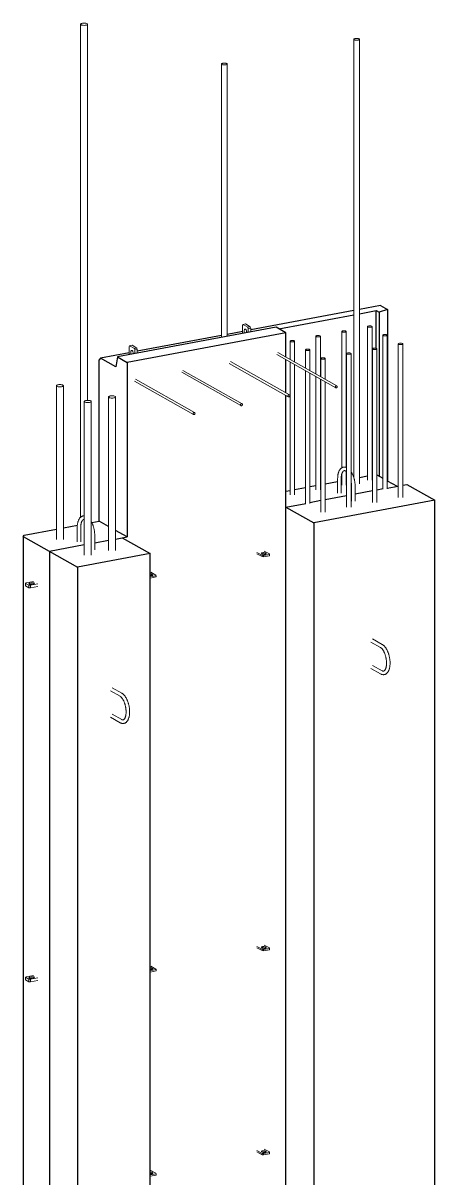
# Model space of a CAD drawing. Header units: millimetres. Extents: x -7945 to 7565, y 1067 to 22619.
# Drawn here: x 439 to 1911, y 5293 to 9424 of the extents above; entities that cross this region are included whole.
import ezdxf

# ---------------------------------------------------------------- set-up
doc = ezdxf.new("R2010")
doc.units = ezdxf.units.MM
for name, color, linetype, lineweight in [('A-GENM', 13, 'Continuous', 18), ('A-WALL', 113, 'Continuous', 25), ('S-RBAR', 171, 'Continuous', 18)]:
    doc.layers.add(name, color=color, linetype=linetype, lineweight=lineweight)

# ---------------------------------------------------------------- blocks, each defined once
blk = doc.blocks.new('Rebar Bar - Part 1982606284-431004-3D Ortho')
at = {"layer": 'S-RBAR'}
for p, q in [((-14908.8, 8238), (-14697.6, 8118.9)), ((-14693.7, 8125.9), (-14904.9, 8245))]:
    blk.add_line(p, q, dxfattribs=at)
for points in [[(-14692.2, 8123.1, 0), (-14692.3, 8124, 0), (-14692.7, 8124.9, 0), (-14693.2, 8125.5, 0), (-14693.9, 8126, 0), (-14694.8, 8126.2, 0), (-14695.7, 8126.2, 0), (-14696.6, 8125.9, 0), (-14697.4, 8125.4, 0), (-14698.1, 8124.6, 0), (-14698.7, 8123.7, 0), (-14699, 8122.8, 0), (-14699.1, 8121.8, 0)], [(-14699.1, 8121.8, 0), (-14699, 8120.8, 0), (-14698.7, 8119.9, 0), (-14698.1, 8119.3, 0), (-14697.4, 8118.8, 0), (-14696.6, 8118.6, 0), (-14695.7, 8118.6, 0), (-14694.8, 8118.9, 0), (-14693.9, 8119.4, 0), (-14693.2, 8120.2, 0), (-14692.7, 8121.1, 0), (-14692.3, 8122, 0), (-14692.2, 8123.1, 0)]]:
    blk.add_polyline3d(points, dxfattribs=at)
blk = doc.blocks.new('Rebar Bar - Part 1982606284-V1-3D Ortho')
at = {"layer": 'S-RBAR'}
for p, q in [((-15078.4, 8206.3), (-14867.2, 8087.1)), ((-14863.2, 8094.1), (-15074.5, 8213.2))]:
    blk.add_line(p, q, dxfattribs=at)
for points in [[(-14861.7, 8091.3, 0), (-14861.9, 8092.2, 0), (-14862.2, 8093.1, 0), (-14862.8, 8093.8, 0), (-14863.5, 8094.2, 0), (-14864.3, 8094.4, 0), (-14865.2, 8094.4, 0), (-14866.1, 8094.1, 0), (-14866.9, 8093.6, 0), (-14867.7, 8092.8, 0), (-14868.2, 8091.9, 0), (-14868.6, 8091, 0), (-14868.7, 8090, 0)], [(-14868.7, 8090, 0), (-14868.6, 8089, 0), (-14868.2, 8088.2, 0), (-14867.7, 8087.5, 0), (-14866.9, 8087, 0), (-14866.1, 8086.8, 0), (-14865.2, 8086.8, 0), (-14864.3, 8087.1, 0), (-14863.5, 8087.7, 0), (-14862.8, 8088.4, 0), (-14862.2, 8089.3, 0), (-14861.9, 8090.3, 0), (-14861.7, 8091.3, 0)]]:
    blk.add_polyline3d(points, dxfattribs=at)
blk = doc.blocks.new('Rebar Bar - Part 1982606284-V2-3D Ortho')
at = {"layer": 'S-RBAR'}
for p, q in [((-15032.8, 8062.3), (-15244, 8181.4)), ((-15247.9, 8174.5), (-15036.7, 8055.4))]:
    blk.add_line(p, q, dxfattribs=at)
for points in [[(-15031.3, 8059.5, 0), (-15031.4, 8060.4, 0), (-15031.8, 8061.3, 0), (-15032.3, 8062, 0), (-15033, 8062.4, 0), (-15033.9, 8062.7, 0), (-15034.8, 8062.6, 0), (-15035.6, 8062.3, 0), (-15036.5, 8061.8, 0), (-15037.2, 8061.1, 0), (-15037.8, 8060.2, 0), (-15038.1, 8059.2, 0), (-15038.2, 8058.2, 0)], [(-15038.2, 8058.2, 0), (-15038.1, 8057.2, 0), (-15037.8, 8056.4, 0), (-15037.2, 8055.7, 0), (-15036.5, 8055.2, 0), (-15035.6, 8055, 0), (-15034.8, 8055.1, 0), (-15033.9, 8055.4, 0), (-15033, 8055.9, 0), (-15032.3, 8056.6, 0), (-15031.8, 8057.5, 0), (-15031.4, 8058.5, 0), (-15031.3, 8059.5, 0)]]:
    blk.add_polyline3d(points, dxfattribs=at)
blk = doc.blocks.new('Rebar Bar - Part 743781195-431004-3D Ortho')
at = {"layer": 'S-RBAR'}
for p, q in [((-14751.1, 8224.2), (-14751.1, 8158.3)), ((-14735.1, 8149.3), (-14735.1, 8224.2)), ((-14751.1, 8149.2), (-14751.1, 7674.8)), ((-14735.1, 7674.8), (-14735.1, 8140.2))]:
    blk.add_line(p, q, dxfattribs=at)
for points in [[(-14736.2, 8225.5, 0), (-14737.5, 8226, 0), (-14739.1, 8226.4, 0), (-14741.1, 8226.7, 0), (-14743.1, 8226.8, 0), (-14745.2, 8226.7, 0), (-14747.1, 8226.4, 0), (-14748.8, 8226, 0), (-14750.1, 8225.5, 0), (-14750.9, 8224.8, 0), (-14751.1, 8224.2, 0), (-14750.9, 8223.5, 0), (-14750.1, 8222.9, 0)], [(-14750.1, 8222.9, 0), (-14748.8, 8222.3, 0), (-14747.2, 8221.9, 0), (-14745.2, 8221.7, 0), (-14743.2, 8221.6, 0), (-14741.1, 8221.7, 0), (-14739.2, 8221.9, 0), (-14737.5, 8222.3, 0), (-14736.2, 8222.9, 0), (-14735.4, 8223.5, 0), (-14735.1, 8224.2, 0), (-14735.4, 8224.8, 0), (-14736.2, 8225.5, 0)]]:
    blk.add_polyline3d(points, dxfattribs=at)
blk = doc.blocks.new('Rebar Bar - Part 743781195-V3-3D Ortho')
at = {"layer": 'S-RBAR'}
for p, q in [((-14861, 8286.1), (-14861, 8220.3)), ((-14845, 8211.2), (-14845, 8286.1)), ((-14861, 8211.2), (-14861, 7736.8)), ((-14845, 7736.8), (-14845, 8202.1))]:
    blk.add_line(p, q, dxfattribs=at)
for points in [[(-14846.1, 8287.4, 0), (-14847.4, 8288, 0), (-14849, 8288.4, 0), (-14850.9, 8288.7, 0), (-14853, 8288.8, 0), (-14855.1, 8288.7, 0), (-14857, 8288.4, 0), (-14858.7, 8288, 0), (-14860, 8287.5, 0), (-14860.8, 8286.8, 0), (-14861, 8286.2, 0), (-14860.8, 8285.5, 0), (-14860, 8284.9, 0)], [(-14860, 8284.9, 0), (-14858.7, 8284.3, 0), (-14857, 8283.9, 0), (-14855.1, 8283.6, 0), (-14853, 8283.5, 0), (-14851, 8283.6, 0), (-14849, 8283.9, 0), (-14847.4, 8284.3, 0), (-14846.1, 8284.8, 0), (-14845.3, 8285.5, 0), (-14845, 8286.1, 0), (-14845.3, 8286.8, 0), (-14846.1, 8287.4, 0)]]:
    blk.add_polyline3d(points, dxfattribs=at)
blk = doc.blocks.new('Rebar Bar - Part 783272588-431004-3D Ortho')
at = {"layer": 'S-RBAR'}
for p, q in [((-14529.2, 8307.1), (-14529.2, 7757.7)), ((-14513.2, 7757.7), (-14513.2, 8307.1))]:
    blk.add_line(p, q, dxfattribs=at)
for points in [[(-14514.2, 8308.4, 0), (-14515.5, 8308.9, 0), (-14517.2, 8309.3, 0), (-14519.1, 8309.6, 0), (-14521.1, 8309.7, 0), (-14523.2, 8309.6, 0), (-14525.2, 8309.3, 0), (-14526.8, 8308.9, 0), (-14528.1, 8308.4, 0), (-14528.9, 8307.7, 0), (-14529.2, 8307.1, 0), (-14528.9, 8306.4, 0), (-14528.1, 8305.8, 0)], [(-14528.1, 8305.8, 0), (-14526.8, 8305.2, 0), (-14525.2, 8304.8, 0), (-14523.2, 8304.6, 0), (-14521.2, 8304.5, 0), (-14519.1, 8304.6, 0), (-14517.2, 8304.8, 0), (-14515.5, 8305.2, 0), (-14514.2, 8305.8, 0), (-14513.4, 8306.4, 0), (-14513.2, 8307.1, 0), (-14513.4, 8307.7, 0), (-14514.2, 8308.4, 0)]]:
    blk.add_polyline3d(points, dxfattribs=at)
blk = doc.blocks.new('Rebar Bar - Part 194350314-431004-3D Ortho')
at = {"layer": 'S-RBAR'}
for p, q in [((-14658.8, 8241.5), (-14658.8, 7692.1)), ((-14642.8, 7692.1), (-14642.8, 8241.5))]:
    blk.add_line(p, q, dxfattribs=at)
for points in [[(-14643.9, 8242.8, 0), (-14645.1, 8243.3, 0), (-14646.8, 8243.7, 0), (-14648.7, 8244, 0), (-14650.8, 8244.1, 0), (-14652.9, 8244, 0), (-14654.8, 8243.7, 0), (-14656.4, 8243.3, 0), (-14657.7, 8242.8, 0), (-14658.5, 8242.2, 0), (-14658.8, 8241.5, 0), (-14658.5, 8240.8, 0), (-14657.7, 8240.2, 0)], [(-14657.7, 8240.2, 0), (-14656.5, 8239.6, 0), (-14654.8, 8239.2, 0), (-14652.9, 8239, 0), (-14650.8, 8238.9, 0), (-14648.7, 8239, 0), (-14646.8, 8239.2, 0), (-14645.1, 8239.6, 0), (-14643.9, 8240.2, 0), (-14643.1, 8240.8, 0), (-14642.8, 8241.5, 0), (-14643.1, 8242.2, 0), (-14643.9, 8242.8, 0)]]:
    blk.add_polyline3d(points, dxfattribs=at)
blk = doc.blocks.new('Rebar Bar - Part 194350314-V4-3D Ortho')
at = {"layer": 'S-RBAR'}
for p, q in [((-14768.7, 8303.5), (-14768.7, 8168.2)), ((-14752.7, 8159.1), (-14752.7, 8303.5)), ((-14768.7, 8159.1), (-14768.7, 7754.1)), ((-14752.7, 7754.1), (-14752.7, 8150))]:
    blk.add_line(p, q, dxfattribs=at)
for points in [[(-14753.7, 8304.8, 0), (-14755, 8305.3, 0), (-14756.7, 8305.7, 0), (-14758.6, 8306, 0), (-14760.7, 8306.1, 0), (-14762.7, 8306, 0), (-14764.7, 8305.7, 0), (-14766.3, 8305.3, 0), (-14767.6, 8304.8, 0), (-14768.4, 8304.1, 0), (-14768.7, 8303.5, 0), (-14768.4, 8302.8, 0), (-14767.6, 8302.2, 0)], [(-14767.6, 8302.2, 0), (-14766.3, 8301.6, 0), (-14764.7, 8301.2, 0), (-14762.7, 8300.9, 0), (-14760.7, 8300.9, 0), (-14758.6, 8300.9, 0), (-14756.7, 8301.2, 0), (-14755, 8301.6, 0), (-14753.7, 8302.2, 0), (-14752.9, 8302.8, 0), (-14752.7, 8303.5, 0), (-14752.9, 8304.1, 0), (-14753.7, 8304.8, 0)]]:
    blk.add_polyline3d(points, dxfattribs=at)
blk = doc.blocks.new('Rebar Bar - Part 194350314-V5-3D Ortho')
at = {"layer": 'S-RBAR'}
for p, q in [((-14676.1, 8320.8), (-14676.1, 7832.6)), ((-14660.1, 7833.9), (-14660.1, 8320.8)), ((-14676.1, 7809.4), (-14676.1, 7771.4)), ((-14660.1, 7771.4), (-14660.1, 7819.9))]:
    blk.add_line(p, q, dxfattribs=at)
for points in [[(-14661.2, 8322.1, 0), (-14662.5, 8322.6, 0), (-14664.1, 8323.1, 0), (-14666.1, 8323.3, 0), (-14668.1, 8323.4, 0), (-14670.2, 8323.3, 0), (-14672.1, 8323.1, 0), (-14673.8, 8322.6, 0), (-14675.1, 8322.1, 0), (-14675.9, 8321.5, 0), (-14676.1, 8320.8, 0), (-14675.9, 8320.1, 0), (-14675.1, 8319.5, 0)], [(-14675.1, 8319.5, 0), (-14673.8, 8319, 0), (-14672.2, 8318.6, 0), (-14670.2, 8318.3, 0), (-14668.2, 8318.2, 0), (-14666.1, 8318.3, 0), (-14664.2, 8318.6, 0), (-14662.5, 8319, 0), (-14661.2, 8319.5, 0), (-14660.4, 8320.1, 0), (-14660.1, 8320.8, 0), (-14660.4, 8321.5, 0), (-14661.2, 8322.1, 0)]]:
    blk.add_polyline3d(points, dxfattribs=at)
blk = doc.blocks.new('Rebar Bar - Part 791405982-431004-3D Ortho')
at = {"layer": 'S-RBAR'}
for p, q in [((-14473.9, 8276.1), (-14473.9, 7726.7)), ((-14457.9, 7726.7), (-14457.9, 8276.1))]:
    blk.add_line(p, q, dxfattribs=at)
for points in [[(-14459, 8277.4, 0), (-14460.3, 8278, 0), (-14461.9, 8278.4, 0), (-14463.8, 8278.7, 0), (-14465.9, 8278.7, 0), (-14468, 8278.7, 0), (-14469.9, 8278.4, 0), (-14471.6, 8278, 0), (-14472.8, 8277.4, 0), (-14473.6, 8276.8, 0), (-14473.9, 8276.1, 0), (-14473.6, 8275.5, 0), (-14472.8, 8274.8, 0)], [(-14472.8, 8274.8, 0), (-14471.6, 8274.3, 0), (-14469.9, 8273.9, 0), (-14468, 8273.6, 0), (-14465.9, 8273.5, 0), (-14463.9, 8273.6, 0), (-14461.9, 8273.9, 0), (-14460.3, 8274.3, 0), (-14459, 8274.8, 0), (-14458.2, 8275.5, 0), (-14457.9, 8276.1, 0), (-14458.2, 8276.8, 0), (-14459, 8277.4, 0)]]:
    blk.add_polyline3d(points, dxfattribs=at)
blk = doc.blocks.new('Rebar Bar - Part 1523046837-431004-3D Ortho')
at = {"layer": 'S-RBAR'}
for p, q in [((-14583.8, 8338.1), (-14583.8, 7788.7)), ((-14567.8, 7788.7), (-14567.8, 8338.1))]:
    blk.add_line(p, q, dxfattribs=at)
for points in [[(-14568.9, 8339.4, 0), (-14570.1, 8340, 0), (-14571.8, 8340.4, 0), (-14573.7, 8340.6, 0), (-14575.8, 8340.7, 0), (-14577.9, 8340.6, 0), (-14579.8, 8340.4, 0), (-14581.4, 8340, 0), (-14582.7, 8339.4, 0), (-14583.5, 8338.8, 0), (-14583.8, 8338.1, 0), (-14583.5, 8337.4, 0), (-14582.7, 8336.8, 0)], [(-14582.7, 8336.8, 0), (-14581.5, 8336.3, 0), (-14579.8, 8335.9, 0), (-14577.9, 8335.6, 0), (-14575.8, 8335.5, 0), (-14573.7, 8335.6, 0), (-14571.8, 8335.9, 0), (-14570.1, 8336.3, 0), (-14568.9, 8336.8, 0), (-14568.1, 8337.4, 0), (-14567.8, 8338.1, 0), (-14568.1, 8338.8, 0), (-14568.9, 8339.4, 0)]]:
    blk.add_polyline3d(points, dxfattribs=at)
blk = doc.blocks.new('Rebar Bar - Part 1814174108-431004-3D Ortho')
at = {"layer": 'S-RBAR'}
for p, q in [((-15106, 9277.1), (-15106, 8299.4)), ((-15086, 8303.2), (-15086, 9277.1))]:
    blk.add_line(p, q, dxfattribs=at)
for points in [[(-15087.4, 9278.7, 0), (-15088.9, 9279.4, 0), (-15091, 9279.9, 0), (-15093.4, 9280.2, 0), (-15096, 9280.3, 0), (-15098.6, 9280.2, 0), (-15101, 9279.9, 0), (-15103.1, 9279.4, 0), (-15104.7, 9278.7, 0), (-15105.7, 9277.9, 0), (-15106, 9277.1, 0), (-15105.7, 9276.2, 0), (-15104.7, 9275.4, 0)], [(-15104.7, 9275.4, 0), (-15103.1, 9274.8, 0), (-15101, 9274.3, 0), (-15098.6, 9273.9, 0), (-15096, 9273.8, 0), (-15093.4, 9273.9, 0), (-15091, 9274.3, 0), (-15089, 9274.8, 0), (-15087.4, 9275.4, 0), (-15086.4, 9276.2, 0), (-15086, 9277.1, 0), (-15086.4, 9277.9, 0), (-15087.4, 9278.7, 0)]]:
    blk.add_polyline3d(points, dxfattribs=at)
blk = doc.blocks.new('12_7Ø_ Lifting Insert_COLUMN - 12_9Ø Lifting insert-1653057-3D Ortho')
at = {"layer": 'A-GENM'}
for p, q in [((-15503.1, 7035.1), (-15469.1, 7015.9)), ((-15462.8, 7027), (-15496.9, 7046.2)), ((-15503.1, 6940.6), (-15469.1, 6921.4)), ((-15462.8, 6932.4), (-15496.9, 6951.6))]:
    blk.add_line(p, q, dxfattribs=at)
for points in [[(-15462.8, 7027, 0), (-15461.5, 7026.2, 0), (-15460.2, 7025.3, 0), (-15459, 7024.4, 0), (-15457.8, 7023.4, 0), (-15456.6, 7022.3, 0), (-15455.5, 7021.2, 0), (-15454.3, 7020, 0), (-15453.2, 7018.7, 0), (-15452.1, 7017.4, 0), (-15451.1, 7016, 0), (-15450.1, 7014.5, 0), (-15449.1, 7013, 0), (-15448.1, 7011.5, 0), (-15447.2, 7009.9, 0), (-15446.2, 7008.2, 0), (-15445.4, 7006.6, 0), (-15444.5, 7004.8, 0), (-15443.7, 7003, 0), (-15442.9, 7001.2, 0), (-15442.1, 6999.4, 0), (-15441.4, 6997.5, 0), (-15440.7, 6995.5, 0), (-15440, 6993.6, 0), (-15439.4, 6991.6, 0), (-15438.8, 6989.6, 0), (-15438.3, 6987.6, 0), (-15437.7, 6985.5, 0), (-15437.3, 6983.5, 0), (-15436.8, 6981.4, 0), (-15436.4, 6979.3, 0), (-15436.1, 6977.2, 0), (-15435.7, 6975.1, 0), (-15435.4, 6973, 0), (-15435.2, 6971, 0), (-15435, 6968.9, 0), (-15434.8, 6966.8, 0), (-15434.7, 6964.7, 0), (-15434.7, 6962.7, 0), (-15434.6, 6960.6, 0), (-15434.6, 6958.6, 0), (-15434.7, 6956.6, 0), (-15434.8, 6954.6, 0), (-15434.9, 6952.7, 0), (-15435.1, 6950.8, 0), (-15435.3, 6948.9, 0), (-15435.6, 6947, 0), (-15435.9, 6945.2, 0), (-15436.3, 6943.4, 0), (-15436.7, 6941.7, 0), (-15437.1, 6940, 0), (-15437.6, 6938.3, 0), (-15438.2, 6936.7, 0), (-15438.7, 6935.1, 0), (-15439.4, 6933.6, 0), (-15440.1, 6932.2, 0), (-15440.8, 6930.7, 0), (-15441.6, 6929.4, 0), (-15442.4, 6928.1, 0), (-15443.3, 6926.8, 0), (-15444.2, 6925.7, 0), (-15445.3, 6924.6, 0), (-15446.3, 6923.5, 0), (-15447.5, 6922.5, 0), (-15448.6, 6921.7, 0), (-15449.9, 6920.9, 0), (-15451.2, 6920.2, 0), (-15452.6, 6919.6, 0), (-15454, 6919.2, 0), (-15455.4, 6918.8, 0), (-15456.9, 6918.6, 0), (-15458.4, 6918.5, 0), (-15459.8, 6918.5, 0), (-15461.3, 6918.7, 0), (-15462.8, 6918.9, 0), (-15464.2, 6919.3, 0), (-15465.6, 6919.7, 0), (-15467, 6920.3, 0), (-15468.3, 6921, 0), (-15469.1, 6921.4, 0)], [(-15469.1, 7015.9, 0), (-15468.4, 7015.5, 0), (-15467.6, 7015, 0), (-15466.9, 7014.4, 0), (-15466.1, 7013.8, 0), (-15465.3, 7013.1, 0), (-15464.6, 7012.3, 0), (-15463.8, 7011.5, 0), (-15462.9, 7010.5, 0), (-15462.1, 7009.5, 0), (-15461.3, 7008.5, 0), (-15460.5, 7007.4, 0), (-15459.7, 7006.2, 0), (-15459, 7004.9, 0), (-15458.2, 7003.6, 0), (-15457.4, 7002.2, 0), (-15456.7, 7000.8, 0), (-15456, 6999.3, 0), (-15455.3, 6997.8, 0), (-15454.6, 6996.3, 0), (-15453.9, 6994.7, 0), (-15453.3, 6993, 0), (-15452.7, 6991.3, 0), (-15452.1, 6989.6, 0), (-15451.6, 6987.9, 0), (-15451, 6986.1, 0), (-15450.5, 6984.3, 0), (-15450.1, 6982.5, 0), (-15449.7, 6980.7, 0), (-15449.3, 6978.9, 0), (-15448.9, 6977, 0), (-15448.6, 6975.2, 0), (-15448.3, 6973.3, 0), (-15448.1, 6971.5, 0), (-15447.8, 6969.6, 0), (-15447.7, 6967.8, 0), (-15447.5, 6965.9, 0), (-15447.4, 6964.1, 0), (-15447.3, 6962.3, 0), (-15447.3, 6960.6, 0), (-15447.3, 6958.8, 0), (-15447.4, 6957.1, 0), (-15447.5, 6955.4, 0), (-15447.6, 6953.7, 0), (-15447.7, 6952.1, 0), (-15447.9, 6950.5, 0), (-15448.1, 6949, 0), (-15448.4, 6947.5, 0), (-15448.7, 6946.1, 0), (-15449, 6944.7, 0), (-15449.3, 6943.4, 0), (-15449.7, 6942.1, 0), (-15450.1, 6940.9, 0), (-15450.5, 6939.8, 0), (-15451, 6938.7, 0), (-15451.5, 6937.8, 0), (-15451.9, 6936.8, 0), (-15452.4, 6936, 0), (-15452.9, 6935.2, 0), (-15453.4, 6934.5, 0), (-15453.9, 6933.9, 0), (-15454.4, 6933.4, 0), (-15454.9, 6932.9, 0), (-15455.3, 6932.5, 0), (-15455.8, 6932.2, 0), (-15456.2, 6931.9, 0), (-15456.7, 6931.7, 0), (-15457.1, 6931.5, 0), (-15457.5, 6931.4, 0), (-15457.9, 6931.3, 0), (-15458.3, 6931.2, 0), (-15458.7, 6931.2, 0), (-15459.1, 6931.2, 0), (-15459.6, 6931.2, 0), (-15460.1, 6931.3, 0), (-15460.6, 6931.5, 0), (-15461.2, 6931.7, 0), (-15461.8, 6931.9, 0), (-15462.5, 6932.2, 0), (-15462.8, 6932.4, 0)]]:
    blk.add_polyline3d(points, dxfattribs=at)
blk = doc.blocks.new('12_7Ø_ Lifting Insert_COLUMN - 12_9Ø Lifting insert-V6-3D Ortho')
at = {"layer": 'A-GENM'}
for p, q in [((-15622.1, 7619.5), (-15622.1, 7568)), ((-15609.4, 7568), (-15609.4, 7619.5)), ((-15559.5, 7539.8), (-15559.5, 7591.3))]:
    blk.add_line(p, q, dxfattribs=at)
for points in [[(-15596.7, 7661, 0), (-15597.2, 7661, 0), (-15598.7, 7661, 0), (-15600.1, 7660.9, 0), (-15601.6, 7660.7, 0), (-15603, 7660.3, 0), (-15604.4, 7659.8, 0), (-15605.8, 7659.2, 0), (-15607.1, 7658.5, 0), (-15608.3, 7657.7, 0), (-15609.5, 7656.8, 0), (-15610.6, 7655.8, 0), (-15611.7, 7654.8, 0), (-15612.7, 7653.7, 0), (-15613.6, 7652.5, 0), (-15614.5, 7651.2, 0), (-15615.3, 7649.9, 0), (-15616.1, 7648.5, 0), (-15616.8, 7647.1, 0), (-15617.5, 7645.6, 0), (-15618.1, 7644.1, 0), (-15618.7, 7642.5, 0), (-15619.2, 7640.9, 0), (-15619.7, 7639.2, 0), (-15620.1, 7637.5, 0), (-15620.5, 7635.8, 0), (-15620.9, 7634, 0), (-15621.2, 7632.2, 0), (-15621.5, 7630.3, 0), (-15621.7, 7628.4, 0), (-15621.9, 7626.5, 0), (-15622, 7624.5, 0), (-15622.1, 7622.5, 0), (-15622.1, 7620.5, 0), (-15622.1, 7619.5, 0)], [(-15596.8, 7648.2, 0), (-15597.2, 7648.3, 0), (-15597.7, 7648.4, 0), (-15598.1, 7648.4, 0), (-15598.6, 7648.3, 0), (-15599, 7648.2, 0), (-15599.4, 7648.1, 0), (-15599.8, 7648, 0), (-15600.2, 7647.8, 0), (-15600.6, 7647.6, 0), (-15601, 7647.3, 0), (-15601.5, 7647, 0), (-15602, 7646.6, 0), (-15602.4, 7646.1, 0), (-15602.9, 7645.5, 0), (-15603.4, 7644.9, 0), (-15603.9, 7644.2, 0), (-15604.4, 7643.4, 0), (-15604.9, 7642.5, 0), (-15605.4, 7641.6, 0), (-15605.8, 7640.6, 0), (-15606.3, 7639.5, 0), (-15606.7, 7638.4, 0), (-15607.1, 7637.2, 0), (-15607.5, 7635.9, 0), (-15607.8, 7634.6, 0), (-15608.1, 7633.2, 0), (-15608.4, 7631.7, 0), (-15608.6, 7630.2, 0), (-15608.9, 7628.7, 0), (-15609, 7627.1, 0), (-15609.2, 7625.5, 0), (-15609.3, 7623.8, 0), (-15609.4, 7622.1, 0), (-15609.4, 7620.4, 0), (-15609.4, 7619.5, 0)], [(-15559.5, 7591.3, 0), (-15559.5, 7593.3, 0), (-15559.6, 7595.4, 0), (-15559.7, 7597.4, 0), (-15559.8, 7599.5, 0), (-15560, 7601.6, 0), (-15560.2, 7603.7, 0), (-15560.5, 7605.8, 0), (-15560.8, 7607.9, 0), (-15561.2, 7610, 0), (-15561.6, 7612, 0), (-15562, 7614.1, 0), (-15562.5, 7616.2, 0), (-15563, 7618.2, 0), (-15563.5, 7620.3, 0), (-15564.1, 7622.3, 0), (-15564.7, 7624.3, 0), (-15565.4, 7626.2, 0), (-15566.1, 7628.1, 0), (-15566.8, 7630, 0), (-15567.5, 7631.9, 0), (-15568.3, 7633.7, 0), (-15569.1, 7635.5, 0), (-15570, 7637.3, 0), (-15570.9, 7639, 0), (-15571.7, 7640.5, 0)]]:
    blk.add_polyline3d(points, dxfattribs=at)
blk = doc.blocks.new('RR spread anchor face based - RR-SA-3_0-200-1726827-3D Ortho')
at = {"layer": 'A-GENM'}
for p, q in [((-15434.6, 8269.8), (-15435.9, 8265.8)), ((-15435.9, 8265.8), (-15435.9, 8237.6)), ((-15434.6, 8269.8), (-15426, 8271.4)), ((-15417.1, 8259.9), (-15434.6, 8269.8)), ((-15426, 8271.4), (-15408.5, 8261.5)), ((-15417.1, 8259.9), (-15408.5, 8261.5)), ((-15408.5, 8261.5), (-15407.2, 8256.1)), ((-15430.4, 8242.5), (-15430.4, 8246.3)), ((-15421.4, 8241.2), (-15421.4, 8240.3)), ((-15415.9, 8254.5), (-15417.1, 8259.9)), ((-15407.2, 8256.1), (-15415.9, 8254.5)), ((-15415.9, 8241.3), (-15415.9, 8254.5)), ((-15407.2, 8256.1), (-15407.2, 8242.9))]:
    blk.add_line(p, q, dxfattribs=at)
for points in [[(-15430.4, 8246.3, 0), (-15430.2, 8248.4, 0), (-15429.8, 8250.2, 0), (-15429.1, 8251.6, 0), (-15428.1, 8252.4, 0), (-15427.1, 8252.6, 0), (-15425.9, 8252.3, 0), (-15424.7, 8251.3, 0), (-15423.6, 8249.9, 0), (-15422.7, 8248, 0), (-15422, 8245.8, 0), (-15421.5, 8243.5, 0), (-15421.4, 8241.2, 0)], [(-15430, 8238.7, 0), (-15430.2, 8240.2, 0), (-15430.4, 8242.5, 0)], [(-15421.7, 8244.1, 0), (-15421.6, 8241.9, 0), (-15421.4, 8241, 0)]]:
    blk.add_polyline3d(points, dxfattribs=at)
blk = doc.blocks.new('RR spread anchor face based - RR-SA-0_7-110-1726815-3D Ortho')
at = {"layer": 'A-GENM'}
for p, q in [((-15361, 7443.3), (-15340.1, 7447.2)), ((-15340.1, 7442.5), (-15361, 7438.5)), ((-15340.4, 7449), (-15358.6, 7459.3)), ((-15355.6, 7452.4), (-15352.6, 7450.7)), ((-15340.1, 7447.2), (-15340.4, 7449)), ((-15340.1, 7447.2), (-15340.1, 7442.5))]:
    blk.add_line(p, q, dxfattribs=at)
for points in [[(-15361, 7453.5, 0), (-15359.8, 7453.4, 0), (-15358.1, 7453.2, 0), (-15356.7, 7452.8, 0), (-15355.6, 7452.4, 0)], [(-15352.6, 7450.7, 0), (-15351.9, 7450.1, 0), (-15351.6, 7449.5, 0), (-15351.9, 7448.9, 0), (-15352.6, 7448.4, 0), (-15353.7, 7447.9, 0), (-15355.1, 7447.6, 0), (-15356.8, 7447.3, 0), (-15358.6, 7447.3, 0), (-15360.4, 7447.3, 0), (-15361, 7447.4, 0)], [(-15355.6, 7447.6, 0), (-15356.7, 7448.1, 0), (-15358.1, 7448.5, 0), (-15359.8, 7448.7, 0), (-15361, 7448.8, 0)]]:
    blk.add_polyline3d(points, dxfattribs=at)
blk = doc.blocks.new('RR spread anchor face based - RR-SA-0_7-110-2888042-3D Ortho')
at = {"layer": 'A-GENM'}
for p, q in [((-15361, 3895.2), (-15340.1, 3899.1)), ((-15340.1, 3894.4), (-15361, 3890.4)), ((-15340.4, 3900.9), (-15358.6, 3911.2)), ((-15355.6, 3904.2), (-15352.6, 3902.6)), ((-15340.1, 3899.1), (-15340.4, 3900.9)), ((-15340.1, 3899.1), (-15340.1, 3894.4))]:
    blk.add_line(p, q, dxfattribs=at)
for points in [[(-15361, 3905.4, 0), (-15359.8, 3905.3, 0), (-15358.1, 3905.1, 0), (-15356.7, 3904.7, 0), (-15355.6, 3904.2, 0)], [(-15352.6, 3902.6, 0), (-15351.9, 3902, 0), (-15351.6, 3901.4, 0), (-15351.9, 3900.8, 0), (-15352.6, 3900.3, 0), (-15353.7, 3899.8, 0), (-15355.1, 3899.4, 0), (-15356.8, 3899.2, 0), (-15358.6, 3899.1, 0), (-15360.4, 3899.2, 0), (-15361, 3899.3, 0)], [(-15355.6, 3899.5, 0), (-15356.7, 3900, 0), (-15358.1, 3900.4, 0), (-15359.8, 3900.6, 0), (-15361, 3900.6, 0)]]:
    blk.add_polyline3d(points, dxfattribs=at)
blk = doc.blocks.new('RR spread anchor face based - RR-SA-0_7-110-V7-3D Ortho')
at = {"layer": 'A-GENM'}
for p, q in [((-14979.2, 7530.4), (-14960.9, 7520.1)), ((-14960.9, 7515.4), (-14979.2, 7525.7)), ((-14959.2, 7524.4), (-14962.2, 7526.1)), ((-14960.9, 7520.1), (-14956.3, 7519.1)), ((-14960.9, 7515.4), (-14960.9, 7520.1)), ((-14956.3, 7519.1), (-14934.6, 7523.2)), ((-14956.3, 7519.1), (-14956.3, 7514.4)), ((-14934.6, 7518.5), (-14956.3, 7514.4)), ((-14934.9, 7525), (-14953.2, 7535.3)), ((-14950.1, 7528.4), (-14947.1, 7526.7)), ((-14934.6, 7523.2), (-14934.9, 7525)), ((-14934.6, 7523.2), (-14934.6, 7518.5)), ((-14956.3, 7514.4), (-14960.9, 7515.4))]:
    blk.add_line(p, q, dxfattribs=at)
for points in [[(-14962.2, 7526.1, 0), (-14962.9, 7526.6, 0), (-14963.2, 7527.2, 0), (-14962.9, 7527.8, 0), (-14962.2, 7528.4, 0), (-14961.1, 7528.8, 0), (-14959.7, 7529.2, 0), (-14958, 7529.4, 0), (-14956.2, 7529.5, 0), (-14954.4, 7529.4, 0), (-14952.7, 7529.2, 0), (-14951.2, 7528.8, 0), (-14950.1, 7528.4, 0)], [(-14950.1, 7523.6, 0), (-14951.2, 7524.1, 0), (-14952.7, 7524.5, 0), (-14954.4, 7524.7, 0), (-14956.2, 7524.8, 0), (-14958, 7524.7, 0), (-14959.4, 7524.5, 0)], [(-14947.1, 7526.7, 0), (-14946.4, 7526.1, 0), (-14946.2, 7525.5, 0), (-14946.4, 7524.9, 0), (-14947.1, 7524.4, 0), (-14948.2, 7523.9, 0), (-14949.7, 7523.6, 0), (-14951.4, 7523.3, 0), (-14953.2, 7523.3, 0), (-14955, 7523.3, 0), (-14956.7, 7523.6, 0), (-14958.1, 7523.9, 0), (-14959.2, 7524.4, 0)]]:
    blk.add_polyline3d(points, dxfattribs=at)
blk = doc.blocks.new('RR spread anchor face based - RR-SA-0_7-110-V8-3D Ortho')
at = {"layer": 'A-GENM'}
for p, q in [((-14979.2, 3982.3), (-14960.9, 3972)), ((-14960.9, 3967.3), (-14979.2, 3977.6)), ((-14959.2, 3976.3), (-14962.2, 3978)), ((-14960.9, 3972), (-14956.3, 3971)), ((-14960.9, 3967.3), (-14960.9, 3972)), ((-14956.3, 3966.3), (-14960.9, 3967.3)), ((-14956.3, 3971), (-14934.6, 3975.1)), ((-14956.3, 3971), (-14956.3, 3966.3)), ((-14934.6, 3970.4), (-14956.3, 3966.3)), ((-14934.9, 3976.9), (-14953.2, 3987.2)), ((-14950.1, 3980.2), (-14947.1, 3978.6)), ((-14934.6, 3975.1), (-14934.9, 3976.9)), ((-14934.6, 3975.1), (-14934.6, 3970.4))]:
    blk.add_line(p, q, dxfattribs=at)
for points in [[(-14962.2, 3978, 0), (-14962.9, 3978.5, 0), (-14963.2, 3979.1, 0), (-14962.9, 3979.7, 0), (-14962.2, 3980.2, 0), (-14961.1, 3980.7, 0), (-14959.7, 3981.1, 0), (-14958, 3981.3, 0), (-14956.2, 3981.4, 0), (-14954.4, 3981.3, 0), (-14952.7, 3981.1, 0), (-14951.2, 3980.7, 0), (-14950.1, 3980.2, 0)], [(-14950.1, 3975.5, 0), (-14951.2, 3976, 0), (-14952.7, 3976.4, 0), (-14954.4, 3976.6, 0), (-14956.2, 3976.7, 0), (-14958, 3976.6, 0), (-14959.4, 3976.4, 0)], [(-14947.1, 3978.6, 0), (-14946.4, 3978, 0), (-14946.2, 3977.4, 0), (-14946.4, 3976.8, 0), (-14947.1, 3976.3, 0), (-14948.2, 3975.8, 0), (-14949.7, 3975.4, 0), (-14951.4, 3975.2, 0), (-14953.2, 3975.1, 0), (-14955, 3975.2, 0), (-14956.7, 3975.4, 0), (-14958.1, 3975.8, 0), (-14959.2, 3976.3, 0)]]:
    blk.add_polyline3d(points, dxfattribs=at)
blk = doc.blocks.new('12_7Ø_ Lifting Insert_COLUMN - 12_9Ø Lifting insert-V9-3D Ortho')
at = {"layer": 'A-GENM'}
for p, q in [((-14690.8, 7794), (-14690.8, 7742.6)), ((-14678.1, 7742.6), (-14678.1, 7794)), ((-14640.8, 7765.9), (-14640.8, 7714.1)), ((-14628.1, 7714.1), (-14628.1, 7765.9))]:
    blk.add_line(p, q, dxfattribs=at)
for points in [[(-14658.8, 7834, 0), (-14660.1, 7834.5, 0), (-14661.5, 7834.9, 0), (-14662.9, 7835.3, 0), (-14664.4, 7835.5, 0), (-14665.8, 7835.6, 0), (-14667.3, 7835.6, 0), (-14668.8, 7835.5, 0), (-14670.3, 7835.2, 0), (-14671.7, 7834.9, 0), (-14673.1, 7834.4, 0), (-14674.5, 7833.8, 0), (-14675.8, 7833.1, 0), (-14677, 7832.3, 0), (-14678.2, 7831.4, 0), (-14679.3, 7830.4, 0), (-14680.4, 7829.4, 0), (-14681.4, 7828.2, 0), (-14682.3, 7827, 0), (-14683.2, 7825.8, 0), (-14684, 7824.5, 0), (-14684.8, 7823.1, 0), (-14685.5, 7821.7, 0), (-14686.2, 7820.2, 0), (-14686.8, 7818.7, 0), (-14687.4, 7817.1, 0), (-14687.9, 7815.5, 0), (-14688.4, 7813.8, 0), (-14688.8, 7812.1, 0), (-14689.2, 7810.4, 0), (-14689.6, 7808.6, 0), (-14689.9, 7806.7, 0), (-14690.1, 7804.9, 0), (-14690.3, 7803, 0), (-14690.5, 7801.1, 0), (-14690.7, 7799.1, 0), (-14690.7, 7797.1, 0), (-14690.8, 7795.1, 0), (-14690.8, 7794, 0)], [(-14658.8, 7818.8, 0), (-14659.5, 7819.4, 0), (-14660.2, 7820.1, 0), (-14661, 7820.6, 0), (-14661.7, 7821.2, 0), (-14662.4, 7821.6, 0), (-14663.1, 7822, 0), (-14663.7, 7822.3, 0), (-14664.3, 7822.5, 0), (-14664.9, 7822.7, 0), (-14665.4, 7822.8, 0), (-14665.9, 7822.9, 0), (-14666.4, 7822.9, 0), (-14666.8, 7822.9, 0), (-14667.2, 7822.9, 0), (-14667.6, 7822.8, 0), (-14668, 7822.7, 0), (-14668.4, 7822.6, 0), (-14668.8, 7822.4, 0), (-14669.3, 7822.2, 0), (-14669.7, 7821.9, 0), (-14670.2, 7821.5, 0), (-14670.6, 7821.1, 0), (-14671.1, 7820.6, 0), (-14671.6, 7820.1, 0), (-14672.1, 7819.5, 0), (-14672.6, 7818.8, 0), (-14673.1, 7818, 0), (-14673.6, 7817.1, 0), (-14674, 7816.2, 0), (-14674.5, 7815.2, 0), (-14674.9, 7814.1, 0), (-14675.4, 7813, 0), (-14675.8, 7811.7, 0), (-14676.1, 7810.5, 0), (-14676.5, 7809.1, 0), (-14676.8, 7807.8, 0), (-14677.1, 7806.3, 0), (-14677.3, 7804.8, 0), (-14677.5, 7803.3, 0), (-14677.7, 7801.7, 0), (-14677.9, 7800.1, 0), (-14678, 7798.4, 0), (-14678, 7796.7, 0), (-14678.1, 7795, 0), (-14678.1, 7794, 0)], [(-14628.1, 7765.9, 0), (-14628.2, 7767.9, 0), (-14628.2, 7769.9, 0), (-14628.3, 7772, 0), (-14628.5, 7774.1, 0), (-14628.7, 7776.2, 0), (-14628.9, 7778.3, 0), (-14629.2, 7780.4, 0), (-14629.5, 7782.4, 0), (-14629.8, 7784.5, 0), (-14630.2, 7786.6, 0), (-14630.7, 7788.7, 0), (-14631.1, 7790.8, 0), (-14631.7, 7792.8, 0), (-14632.2, 7794.8, 0), (-14632.8, 7796.8, 0), (-14633.4, 7798.8, 0), (-14634, 7800.8, 0), (-14634.7, 7802.7, 0), (-14635.5, 7804.6, 0), (-14636.2, 7806.5, 0), (-14637, 7808.3, 0), (-14637.8, 7810.1, 0), (-14638.7, 7811.9, 0), (-14639.5, 7813.6, 0), (-14640.4, 7815.2, 0), (-14641.4, 7816.8, 0), (-14642.3, 7818.4, 0), (-14642.8, 7819.1, 0)], [(-14640.8, 7765.9, 0), (-14640.9, 7767.6, 0), (-14640.9, 7769.4, 0), (-14641, 7771.2, 0), (-14641.1, 7773.1, 0), (-14641.3, 7774.9, 0), (-14641.5, 7776.7, 0), (-14641.8, 7778.6, 0), (-14642, 7780.5, 0), (-14642.4, 7782.3, 0), (-14642.7, 7784.2, 0), (-14642.8, 7784.6, 0)]]:
    blk.add_polyline3d(points, dxfattribs=at)
blk = doc.blocks.new('RR spread anchor face based - RR-SA-2_5-250-1726823-3D Ortho')
at = {"layer": 'A-GENM'}
for p, q in [((-15804.2, 7421.3), (-15807.3, 7419.8)), ((-15807.3, 7419.8), (-15794.8, 7412.7)), ((-15807.3, 7419.8), (-15807.3, 7410.3)), ((-15794.8, 7403.3), (-15807.3, 7410.3)), ((-15778.2, 7426.2), (-15804.2, 7421.3)), ((-15794.8, 7412.7), (-15789.2, 7412.8)), ((-15794.8, 7412.7), (-15794.8, 7403.3)), ((-15789.2, 7403.4), (-15794.8, 7403.3)), ((-15791.1, 7420.7), (-15785.9, 7421.7)), ((-15789.2, 7412.8), (-15763.2, 7417.7)), ((-15789.2, 7412.8), (-15789.2, 7403.4)), ((-15763.2, 7408.3), (-15789.2, 7403.4)), ((-15778.9, 7417.8), (-15784.1, 7416.8))]:
    blk.add_line(p, q, dxfattribs=at)
for points in [[(-15784.1, 7416.8, 0), (-15785.8, 7416.6, 0), (-15787.6, 7416.5, 0), (-15789.4, 7416.6, 0), (-15791.1, 7416.8, 0), (-15792.5, 7417.2, 0), (-15793.7, 7417.6, 0), (-15794.4, 7418.2, 0), (-15794.6, 7418.8, 0), (-15794.3, 7419.4, 0), (-15793.6, 7419.9, 0), (-15792.5, 7420.4, 0), (-15791.1, 7420.7, 0)], [(-15785.9, 7421.7, 0), (-15784.2, 7421.9, 0), (-15782.4, 7422, 0), (-15780.6, 7421.9, 0), (-15778.9, 7421.7, 0), (-15777.4, 7421.4, 0), (-15776.3, 7420.9, 0), (-15775.6, 7420.3, 0), (-15775.4, 7419.7, 0), (-15775.6, 7419.2, 0), (-15776.3, 7418.6, 0), (-15777.4, 7418.1, 0), (-15778.9, 7417.8, 0)]]:
    blk.add_polyline3d(points, dxfattribs=at)
blk = doc.blocks.new('Rebar Bar - Part 1551211339-431004-3D Ortho')
at = {"layer": 'S-RBAR'}
for p, q in [((-14632.8, 9365.8), (-14632.8, 7796.3)), ((-14612.8, 7776.1), (-14612.8, 9365.8))]:
    blk.add_line(p, q, dxfattribs=at)
for points in [[(-14614.1, 9367.4, 0), (-14615.7, 9368.1, 0), (-14617.8, 9368.6, 0), (-14620.2, 9368.9, 0), (-14622.8, 9369, 0), (-14625.4, 9368.9, 0), (-14627.8, 9368.6, 0), (-14629.8, 9368.1, 0), (-14631.4, 9367.4, 0), (-14632.4, 9366.6, 0), (-14632.8, 9365.8, 0), (-14632.4, 9364.9, 0), (-14631.4, 9364.2, 0)], [(-14631.4, 9364.2, 0), (-14629.9, 9363.5, 0), (-14627.8, 9363, 0), (-14625.4, 9362.6, 0), (-14622.8, 9362.5, 0), (-14620.2, 9362.6, 0), (-14617.8, 9363, 0), (-14615.7, 9363.5, 0), (-14614.1, 9364.2, 0), (-14613.1, 9364.9, 0), (-14612.8, 9365.8, 0), (-14613.1, 9366.6, 0), (-14614.1, 9367.4, 0)]]:
    blk.add_polyline3d(points, dxfattribs=at)
blk = doc.blocks.new('Rebar Bar - Part 419533891-431004-3D Ortho')
at = {"layer": 'S-RBAR'}
for p, q in [((-15696.6, 8126.6), (-15696.6, 7577)), ((-15671.6, 7577), (-15671.6, 8126.6))]:
    blk.add_line(p, q, dxfattribs=at)
for points in [[(-15673.2, 8128.6, 0), (-15675.2, 8129.5, 0), (-15677.8, 8130.1, 0), (-15680.8, 8130.5, 0), (-15684.1, 8130.7, 0), (-15687.3, 8130.5, 0), (-15690.3, 8130.1, 0), (-15692.9, 8129.5, 0), (-15694.9, 8128.7, 0), (-15696.1, 8127.7, 0), (-15696.6, 8126.6, 0), (-15696.1, 8125.6, 0), (-15694.9, 8124.6, 0)], [(-15694.9, 8124.6, 0), (-15692.9, 8123.7, 0), (-15690.3, 8123.1, 0), (-15687.3, 8122.7, 0), (-15684.1, 8122.6, 0), (-15680.8, 8122.7, 0), (-15677.8, 8123.1, 0), (-15675.2, 8123.7, 0), (-15673.2, 8124.6, 0), (-15672, 8125.6, 0), (-15671.6, 8126.6, 0), (-15672, 8127.7, 0), (-15673.2, 8128.6, 0)]]:
    blk.add_polyline3d(points, dxfattribs=at)
blk = doc.blocks.new('Rebar Bar - Part 2368977987-431004-3D Ortho')
at = {"layer": 'S-RBAR'}
for p, q in [((-15609.9, 9419.5), (-15609.9, 7656.1)), ((-15584.9, 8074.3), (-15584.9, 9419.5))]:
    blk.add_line(p, q, dxfattribs=at)
for points in [[(-15586.6, 9421.5, 0), (-15588.6, 9422.4, 0), (-15591.2, 9423, 0), (-15594.2, 9423.4, 0), (-15597.4, 9423.6, 0), (-15600.7, 9423.4, 0), (-15603.7, 9423, 0), (-15606.3, 9422.4, 0), (-15608.2, 9421.5, 0), (-15609.5, 9420.6, 0), (-15609.9, 9419.5, 0), (-15609.5, 9418.4, 0), (-15608.3, 9417.5, 0)], [(-15608.3, 9417.5, 0), (-15606.3, 9416.6, 0), (-15603.7, 9416, 0), (-15600.7, 9415.6, 0), (-15597.4, 9415.4, 0), (-15594.2, 9415.6, 0), (-15591.2, 9416, 0), (-15588.6, 9416.6, 0), (-15586.6, 9417.5, 0), (-15585.4, 9418.4, 0), (-15584.9, 9419.5, 0), (-15585.3, 9420.5, 0), (-15586.6, 9421.5, 0)]]:
    blk.add_polyline3d(points, dxfattribs=at)
blk = doc.blocks.new('Rebar Bar - Part 419533891-V10-3D Ortho')
at = {"layer": 'S-RBAR'}
for p, q in [((-15596.7, 8070.3), (-15596.7, 7520.4)), ((-15571.7, 7520.4), (-15571.7, 8070.3))]:
    blk.add_line(p, q, dxfattribs=at)
for points in [[(-15573.3, 8072.3, 0), (-15575.3, 8073.2, 0), (-15577.9, 8073.8, 0), (-15580.9, 8074.2, 0), (-15584.2, 8074.3, 0), (-15587.4, 8074.2, 0), (-15590.4, 8073.8, 0), (-15593, 8073.2, 0), (-15595, 8072.3, 0), (-15596.2, 8071.3, 0), (-15596.7, 8070.3, 0), (-15596.2, 8069.2, 0), (-15595, 8068.2, 0)], [(-15595, 8068.2, 0), (-15593, 8067.4, 0), (-15590.4, 8066.8, 0), (-15587.4, 8066.4, 0), (-15584.2, 8066.2, 0), (-15580.9, 8066.4, 0), (-15577.9, 8066.8, 0), (-15575.3, 8067.4, 0), (-15573.4, 8068.2, 0), (-15572.1, 8069.2, 0), (-15571.7, 8070.3, 0), (-15572.1, 8071.3, 0), (-15573.3, 8072.3, 0)]]:
    blk.add_polyline3d(points, dxfattribs=at)
blk = doc.blocks.new('Rebar Bar - Part 2584179257-431004-3D Ortho')
at = {"layer": 'S-RBAR'}
for p, q in [((-14805.8, 8255.2), (-14805.8, 8189.1)), ((-14789.8, 8180.1), (-14789.8, 8255.2)), ((-14805.8, 8180), (-14805.8, 7705.8)), ((-14789.8, 7705.8), (-14789.8, 8171))]:
    blk.add_line(p, q, dxfattribs=at)
for points in [[(-14790.9, 8256.5, 0), (-14792.1, 8257.1, 0), (-14793.8, 8257.5, 0), (-14795.7, 8257.7, 0), (-14797.8, 8257.8, 0), (-14799.9, 8257.7, 0), (-14801.8, 8257.5, 0), (-14803.4, 8257.1, 0), (-14804.7, 8256.5, 0), (-14805.5, 8255.9, 0), (-14805.8, 8255.2, 0), (-14805.5, 8254.5, 0), (-14804.7, 8253.9, 0)], [(-14804.7, 8253.9, 0), (-14803.4, 8253.4, 0), (-14801.8, 8253, 0), (-14799.9, 8252.7, 0), (-14797.8, 8252.6, 0), (-14795.7, 8252.7, 0), (-14793.8, 8253, 0), (-14792.1, 8253.4, 0), (-14790.9, 8253.9, 0), (-14790.1, 8254.5, 0), (-14789.8, 8255.2, 0), (-14790.1, 8255.9, 0), (-14790.9, 8256.5, 0)]]:
    blk.add_polyline3d(points, dxfattribs=at)

msp = doc.modelspace()

# ---------------------------------------------------------------- linework, layer by layer
at = {"layer": 'A-WALL'}
for p, q in [((1621.66398, 8395.28683), (1252.66077, 8326.1173)), ((1716.66762, 8413.09523), (1641.66397, 8399.03582)), ((1641.66397, 8384.02287), (1701.99093, 8395.33114)), ((1701.99093, 8395.33114), (1711.97962, 8389.69704)), ((1701.99093, 8260.60159), (1701.99093, 8395.33114)), ((1741.63934, 8399.00998), (1711.97962, 8389.69704)), ((1711.97962, 8389.69704), (1711.97962, 7803.38897)), ((1716.66891, 8413.0945), (1741.63934, 8399.00998)), ((1741.63934, 8399.00998), (1741.63934, 7786.65946)), ((1353.82781, 8330.06807), (1621.66398, 8380.27388)), ((1343.38821, 8335.95651), (775.90383, 8229.58175)), ((1378.40839, 8316.20344), (810.92401, 8209.82868)), ((1148.41939, 8306.57728), (847.2082, 8250.11535)), ((1224.01988, 8320.74857), (1168.41938, 8310.32628)), ((1378.40839, 8316.20344), (1343.38821, 8335.95651)), ((1378.40839, 8228.72113), (1378.40839, 8316.20344)), ((716.03146, 8225.52631), (711.03711, 8218.88678)), ((818.5673, 8244.74662), (716.03146, 8225.52631)), ((770.90948, 8194.57247), (716.03146, 8225.52631)), ((775.90383, 8229.58175), (770.90948, 8194.57247)), ((775.90383, 8229.58175), (810.92401, 8209.82868)), ((1378.40839, 8101.46909), (1378.40839, 8219.62695)), ((711.03711, 7642.03529), (711.03711, 8218.88678)), ((810.92401, 8209.82868), (810.92401, 7585.69428)), ((1378.40839, 7692.06905), (1378.40839, 8092.22287)), ((1688.23599, 7806.44471), (1686.65073, 7806.14755)), ((1704.17323, 7807.79215), (1725.33644, 7795.85508)), ((1485.79593, 7768.49738), (1464.65557, 7764.53463)), ((1503.35187, 7771.78824), (1501.77128, 7771.49196)), ((1563.65053, 7783.0912), (1519.29379, 7774.77655)), ((1578.32229, 7785.84142), (1576.34398, 7785.47059)), ((1595.70963, 7789.10067), (1594.29764, 7788.83599)), ((1670.68828, 7803.1554), (1641.66397, 7797.7148)), ((1741.28894, 7786.8571), (1776.90611, 7766.76731)), ((1741.28894, 7760.09089), (1780.56104, 7767.45243)), ((1796.52632, 7770.44512), (1811.56017, 7773.26321)), ((1811.56017, 7773.26321), (1911.44707, 7716.92221)), ((1393.43732, 7751.18479), (1378.40839, 7748.36762)), ((1448.71211, 7761.54603), (1409.4182, 7754.1804)), ((1595.68365, 7732.79722), (1519.29379, 7718.47797)), ((1613.59398, 7736.15451), (1611.64687, 7735.78952)), ((1688.21, 7750.14126), (1626.27307, 7738.5312)), ((1726.35813, 7757.29211), (1704.17323, 7753.13356)), ((1378.38434, 7692.06454), (1449.72476, 7705.43728)), ((1378.38434, 3498.07052), (1378.38434, 7692.06454)), ((1378.38434, 7692.06454), (1478.27124, 7635.72354)), ((1503.3253, 7715.48468), (1464.65557, 7708.23605)), ((1911.44707, 7716.92221), (1478.27124, 7635.72354)), ((1911.44707, 4428.1343), (1911.44707, 7716.92221)), ((684.22314, 7637.00902), (711.03711, 7642.03529)), ((744.40527, 7623.21405), (711.03711, 7642.03529)), ((442.47034, 7591.69253), (557.8832, 7613.32664)), ((582.8832, 7618.01288), (633.34308, 7627.47157)), ((810.92401, 7585.69428), (769.40526, 7609.11285)), ((1478.27124, 7635.72354), (1478.27124, 3441.72951)), ((438.80022, 7587.25036), (442.47034, 7591.69253)), ((438.80022, 7587.25036), (438.80022, 3393.25634)), ((438.80022, 7587.25036), (633.57838, 7477.38613)), ((744.40527, 7573.22537), (694.94505, 7563.95407)), ((769.40526, 7577.91161), (810.92401, 7585.69428)), ((793.59698, 7582.44634), (893.48388, 7526.10534)), ((657.7701, 7556.98563), (533.69148, 7533.72714)), ((533.69148, 7533.72714), (533.69148, 3339.73311)), ((893.48388, 7526.10534), (633.57838, 7477.38613)), ((893.48388, 3332.11131), (893.48388, 7526.10534)), ((633.57838, 7477.38613), (633.57838, 3283.39211))]:
    msp.add_line(p, q, dxfattribs=at)

# ---------------------------------------------------------------- block references
at = {"layer": 'A-GENM'}
for name, p in [('RR spread anchor face based - RR-SA-3_0-200-1726827-3D Ortho', (16659.89621, 76.00195)), ('RR spread anchor face based - RR-SA-3_0-200-1726827-3D Ortho', (16254.44364, 0)), ('12_7Ø_ Lifting Insert_COLUMN - 12_9Ø Lifting insert-V9-3D Ortho', (16254.44364, 0)), ('12_7Ø_ Lifting Insert_COLUMN - 12_9Ø Lifting insert-V6-3D Ortho', (16254.44364, 0)), ('RR spread anchor face based - RR-SA-0_7-110-V7-3D Ortho', (16254.44364, 0)), ('RR spread anchor face based - RR-SA-0_7-110-1726815-3D Ortho', (16254.44364, 0)), ('RR spread anchor face based - RR-SA-2_5-250-1726823-3D Ortho', (16254.44364, 0)), ('12_7Ø_ Lifting Insert_COLUMN - 12_9Ø Lifting insert-1653057-3D Ortho', (17185.77167, 174.57714)), ('12_7Ø_ Lifting Insert_COLUMN - 12_9Ø Lifting insert-1653057-3D Ortho', (16254.44364, 0)), ('RR spread anchor face based - RR-SA-0_7-110-V8-3D Ortho', (16254.44364, 2139.0788)), ('RR spread anchor face based - RR-SA-0_7-110-2888042-3D Ortho', (16254.44364, 2139.0788)), ('RR spread anchor face based - RR-SA-2_5-250-1726823-3D Ortho', (16254.44364, -1409.03069)), ('RR spread anchor face based - RR-SA-0_7-110-V8-3D Ortho', (16254.44364, 1409.03069)), ('RR spread anchor face based - RR-SA-0_7-110-2888042-3D Ortho', (16254.44364, 1409.03069))]:
    msp.add_blockref(name, p, dxfattribs=at)
at = {"layer": 'S-RBAR'}
for name, p in [('Rebar Bar - Part 2368977987-431004-3D Ortho', (16254.44364, 0)), ('Rebar Bar - Part 1551211339-431004-3D Ortho', (16254.44364, 0)), ('Rebar Bar - Part 1814174108-431004-3D Ortho', (16254.44364, 0)), ('Rebar Bar - Part 194350314-V4-3D Ortho', (16254.44364, 0)), ('Rebar Bar - Part 194350314-V5-3D Ortho', (16254.44364, 0)), ('Rebar Bar - Part 1523046837-431004-3D Ortho', (16254.44364, 0)), ('Rebar Bar - Part 783272588-431004-3D Ortho', (16254.44364, 0)), ('Rebar Bar - Part 743781195-V3-3D Ortho', (16254.44364, 0)), ('Rebar Bar - Part 194350314-431004-3D Ortho', (16346.97, 17.34404)), ('Rebar Bar - Part 791405982-431004-3D Ortho', (16254.44364, 0)), ('Rebar Bar - Part 1982606284-431004-3D Ortho', (16254.44364, 0)), ('Rebar Bar - Part 2584179257-431004-3D Ortho', (16254.44364, 0)), ('Rebar Bar - Part 743781195-431004-3D Ortho', (16254.44364, 0)), ('Rebar Bar - Part 194350314-431004-3D Ortho', (16254.44364, 0)), ('Rebar Bar - Part 1982606284-V2-3D Ortho', (16254.44364, 0)), ('Rebar Bar - Part 1982606284-V1-3D Ortho', (16254.44364, 0)), ('Rebar Bar - Part 1982606284-V2-3D Ortho', (16084.89531, -31.78178)), ('Rebar Bar - Part 419533891-431004-3D Ortho', (16254.44364, 0)), ('Rebar Bar - Part 419533891-V10-3D Ortho', (16254.44364, 0)), ('Rebar Bar - Part 419533891-431004-3D Ortho', (16440.9657, -40.10127))]:
    msp.add_blockref(name, p, dxfattribs=at)

doc.saveas('drawing.dxf')
